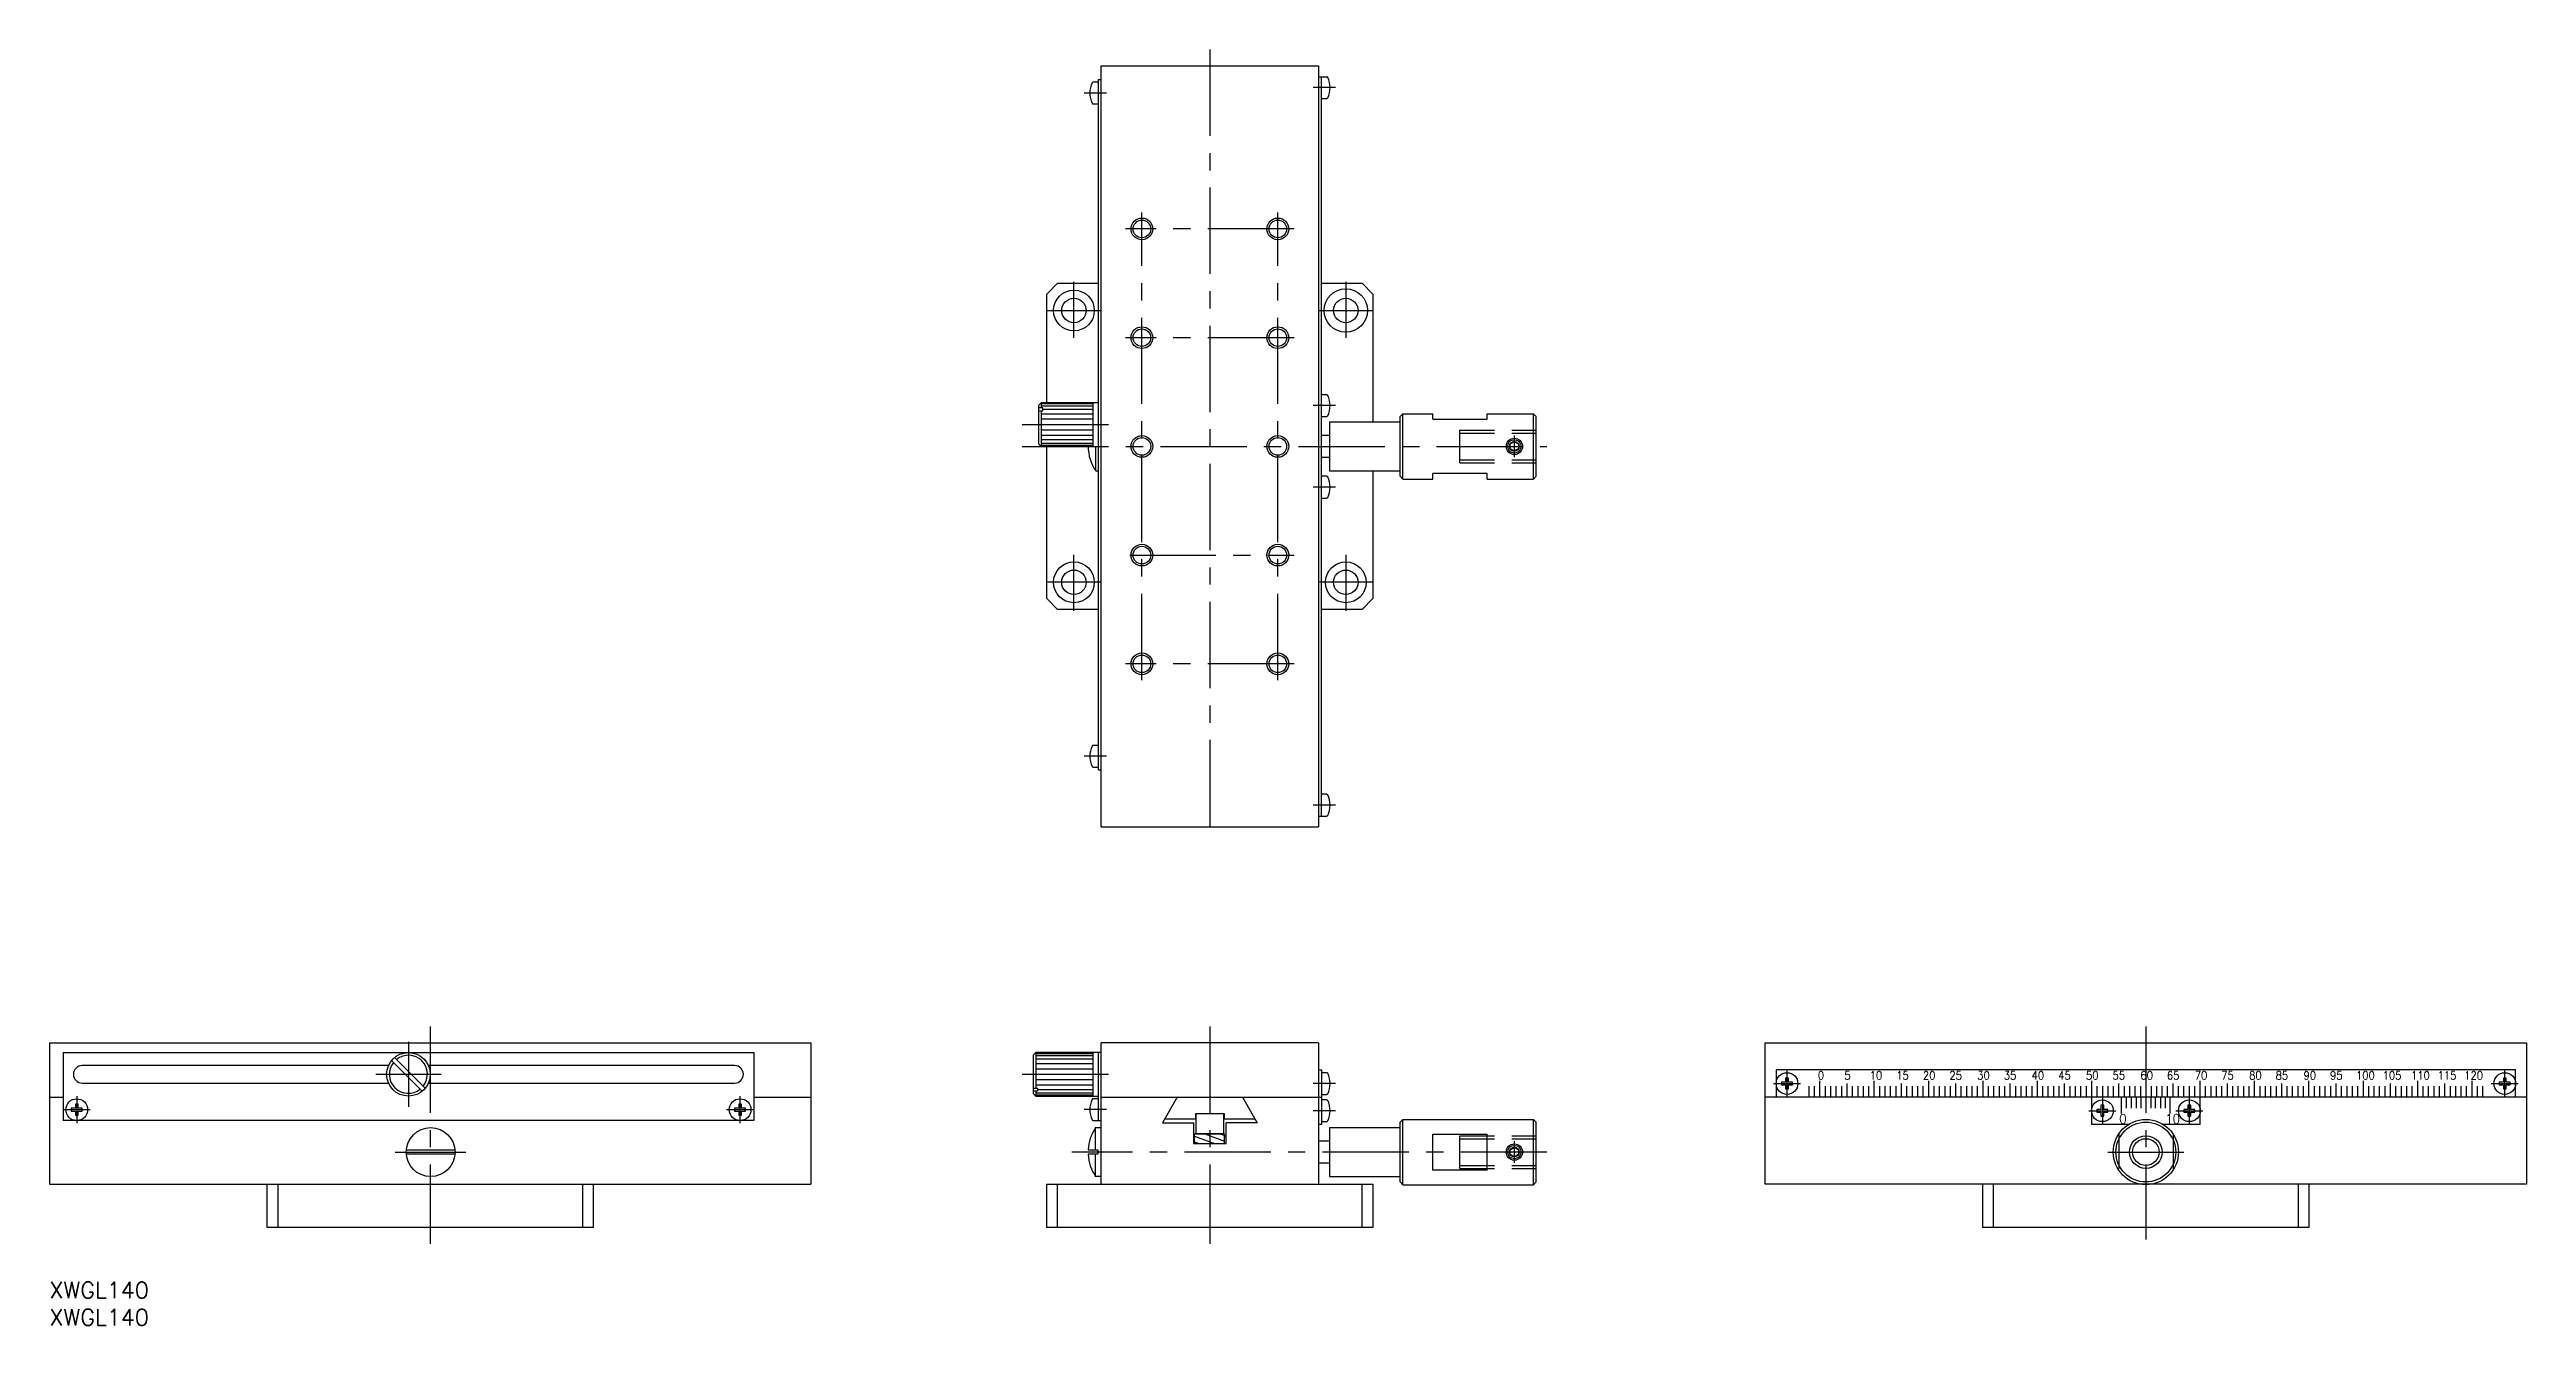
# Model space of a CAD drawing. Extents: x 0 to 456, y -8 to 227.
import ezdxf

# ---------------------------------------------------------------- set-up
doc = ezdxf.new("R2010")
doc.units = 0
doc.header["$LTSCALE"] = 0.5
doc.linetypes.add('CENTER', pattern=[50.8, 31.75, -6.35, 6.35, -6.35])
doc.linetypes.add('DASHED', pattern=[19.05, 12.7, -6.35])
for name, color, linetype in [('MSM_CENTER', 1, 'CENTER'), ('MSM_CONTINUOUS', 7, 'CONTINUOUS'), ('MSM_DASHED', 4, 'DASHED'), ('MSM_NARROW', 5, 'CONTINUOUS'), ('MSM_PART_NUMBER', 7, 'CONTINUOUS')]:
    doc.layers.add(name, color=color, linetype=linetype)
doc.styles.add('CONVERTER_11', font='txt.shx', dxfattribs={"width": 0.9})
doc.styles.get("Standard").update_dxf_attribs({"font": 'txt.shx', "height": 3, "bigfont": 'bigfont.shx'})

# ---------------------------------------------------------------- blocks, each defined once
blk = doc.blocks.new('*U7')
at = {"layer": 'MSM_CONTINUOUS', "style": 'CONVERTER_11', "width": 0.9}
blk.add_text('120', height=1.5, dxfattribs=at).set_placement((444.08, 37.25))
blk = doc.blocks.new('*U8')
at = {"layer": 'MSM_CONTINUOUS', "style": 'CONVERTER_11', "width": 0.9}
blk.add_text('110', height=1.5, dxfattribs=at).set_placement((434.3, 37.25))
blk = doc.blocks.new('*U9')
at = {"layer": 'MSM_CONTINUOUS', "style": 'CONVERTER_11', "width": 0.9}
blk.add_text('100', height=1.5, dxfattribs=at).set_placement((424.19, 37.25))
blk = doc.blocks.new('*U10')
at = {"layer": 'MSM_CONTINUOUS', "style": 'CONVERTER_11', "width": 0.9}
blk.add_text('115', height=1.5, dxfattribs=at).set_placement((439.19, 37.25))
blk = doc.blocks.new('*U11')
at = {"layer": 'MSM_CONTINUOUS', "style": 'CONVERTER_11', "width": 0.9}
blk.add_text('105', height=1.5, dxfattribs=at).set_placement((429.08, 37.25))
blk = doc.blocks.new('*U12')
at = {"layer": 'MSM_CONTINUOUS', "style": 'CONVERTER_11', "width": 0.9}
blk.add_text('0', height=1.5, dxfattribs=at).set_placement((325.2, 37.25))
blk = doc.blocks.new('*U13')
at = {"layer": 'MSM_CONTINUOUS', "style": 'CONVERTER_11', "width": 0.9}
blk.add_text('10', height=1.5, dxfattribs=at).set_placement((334.75, 37.25))
blk = doc.blocks.new('*U14')
at = {"layer": 'MSM_CONTINUOUS', "style": 'CONVERTER_11', "width": 0.9}
blk.add_text('5', height=1.5, dxfattribs=at).set_placement((330.09, 37.25))
blk = doc.blocks.new('*U15')
at = {"layer": 'MSM_CONTINUOUS', "style": 'CONVERTER_11', "width": 0.9}
blk.add_text('20', height=1.5, dxfattribs=at).set_placement((344.53, 37.25))
blk = doc.blocks.new('*U16')
at = {"layer": 'MSM_CONTINUOUS', "style": 'CONVERTER_11', "width": 0.9}
blk.add_text('15', height=1.5, dxfattribs=at).set_placement((339.64, 37.25))
blk = doc.blocks.new('*U17')
at = {"layer": 'MSM_CONTINUOUS', "style": 'CONVERTER_11', "width": 0.9}
blk.add_text('55', height=1.5, dxfattribs=at).set_placement((379.41, 37.25))
blk = doc.blocks.new('*U18')
at = {"layer": 'MSM_CONTINUOUS', "style": 'CONVERTER_11', "width": 0.9}
blk.add_text('95', height=1.5, dxfattribs=at).set_placement((419.41, 37.25))
blk = doc.blocks.new('*U19')
at = {"layer": 'MSM_CONTINUOUS', "style": 'CONVERTER_11', "width": 0.9}
blk.add_text('90', height=1.5, dxfattribs=at).set_placement((414.53, 37.25))
blk = doc.blocks.new('*U20')
at = {"layer": 'MSM_CONTINUOUS', "style": 'CONVERTER_11', "width": 0.9}
blk.add_text('85', height=1.5, dxfattribs=at).set_placement((409.41, 37.25))
blk = doc.blocks.new('*U21')
at = {"layer": 'MSM_CONTINUOUS', "style": 'CONVERTER_11', "width": 0.9}
blk.add_text('25', height=1.5, dxfattribs=at).set_placement((349.41, 37.25))
blk = doc.blocks.new('*U22')
at = {"layer": 'MSM_CONTINUOUS', "style": 'CONVERTER_11', "width": 0.9}
blk.add_text('30', height=1.5, dxfattribs=at).set_placement((354.53, 37.25))
blk = doc.blocks.new('*U23')
at = {"layer": 'MSM_CONTINUOUS', "style": 'CONVERTER_11', "width": 0.9}
blk.add_text('35', height=1.5, dxfattribs=at).set_placement((359.41, 37.25))
blk = doc.blocks.new('*U24')
at = {"layer": 'MSM_CONTINUOUS', "style": 'CONVERTER_11', "width": 0.9}
blk.add_text('40', height=1.5, dxfattribs=at).set_placement((364.53, 37.25))
blk = doc.blocks.new('*U25')
at = {"layer": 'MSM_CONTINUOUS', "style": 'CONVERTER_11', "width": 0.9}
blk.add_text('80', height=1.5, dxfattribs=at).set_placement((404.53, 37.25))
blk = doc.blocks.new('*U26')
at = {"layer": 'MSM_CONTINUOUS', "style": 'CONVERTER_11', "width": 0.9}
blk.add_text('75', height=1.5, dxfattribs=at).set_placement((399.41, 37.25))
blk = doc.blocks.new('*U27')
at = {"layer": 'MSM_CONTINUOUS', "style": 'CONVERTER_11', "width": 0.9}
blk.add_text('45', height=1.5, dxfattribs=at).set_placement((369.41, 37.25))
blk = doc.blocks.new('*U28')
at = {"layer": 'MSM_CONTINUOUS', "style": 'CONVERTER_11', "width": 0.9}
blk.add_text('60', height=1.5, dxfattribs=at).set_placement((384.53, 37.25))
blk = doc.blocks.new('*U29')
at = {"layer": 'MSM_CONTINUOUS', "style": 'CONVERTER_11', "width": 0.9}
blk.add_text('65', height=1.5, dxfattribs=at).set_placement((389.41, 37.25))
blk = doc.blocks.new('*U30')
at = {"layer": 'MSM_CONTINUOUS', "style": 'CONVERTER_11', "width": 0.9}
blk.add_text('50', height=1.5, dxfattribs=at).set_placement((374.53, 37.25))
blk = doc.blocks.new('*U31')
at = {"layer": 'MSM_CONTINUOUS', "style": 'CONVERTER_11', "width": 0.9}
blk.add_text('70', height=1.5, dxfattribs=at).set_placement((394.53, 37.25))
blk = doc.blocks.new('*U32')
at = {"layer": 'MSM_CONTINUOUS', "style": 'CONVERTER_11', "width": 0.9}
blk.add_text('0', height=1.75, dxfattribs=at).set_placement((380.64, 29.12))
blk = doc.blocks.new('*U33')
at = {"layer": 'MSM_CONTINUOUS', "style": 'CONVERTER_11', "width": 0.9}
blk.add_text('10', height=1.75, dxfattribs=at).set_placement((389.12, 29.12))
blk = doc.blocks.new('*U34')
at = {"layer": 'MSM_PART_NUMBER'}
blk.add_text('XWGL140', height=3, dxfattribs=at).set_placement((0, -3))
blk = doc.blocks.new('*U35')
at = {"layer": 'MSM_PART_NUMBER'}
blk.add_text('XWGL140', height=3, dxfattribs=at).set_placement((0, -8))

msp = doc.modelspace()

# ---------------------------------------------------------------- linework, layer by layer
at = {"layer": 'MSM_CENTER'}
for p, q in [((213.4, 226.71), (213.4, 80.71)), ((194.4, 218.71), (190.3, 218.71)), ((236.5, 219.71), (232.4, 219.71)), ((200.9, 110.71), (200.9, 196.71)), ((225.9, 110.71), (225.9, 196.71)), ((228.9, 193.71), (197.9, 193.71)), ((188.4, 173.65), (188.4, 183.97)), ((238.4, 183.97), (238.4, 173.65)), ((183.34, 178.71), (193.26, 178.71)), ((233.55, 178.71), (243.47, 178.71)), ((228.9, 173.71), (197.9, 173.71)), ((236.5, 161.21), (232.4, 161.21)), ((178.9, 157.71), (195.4, 157.71)), ((269.4, 151.71), (269.4, 155.71)), ((178.9, 153.71), (275.4, 153.71)), ((236.5, 146.21), (232.4, 146.21)), ((188.4, 123.46), (188.4, 133.78)), ((198.65, 133.71), (228.9, 133.71)), ((238.4, 133.78), (238.4, 123.46)), ((193.26, 128.71), (183.34, 128.71)), ((243.47, 128.71), (233.55, 128.71)), ((228.9, 113.71), (197.9, 113.71)), ((194.4, 96.71), (190.3, 96.71)), ((236.5, 87.71), (232.4, 87.71)), ((70, 47), (70, 7)), ((213.4, 47), (213.4, 7)), ((385.54, 47), (385.54, 7.8)), ((66, 44.2), (66, 32.2)), ((60, 38.2), (72, 38.2)), ((178.9, 38.2), (195.4, 38.2)), ((236.5, 36.5), (232.4, 36.5)), ((317.04, 36.5), (322.04, 36.5)), ((319.54, 39), (319.54, 34)), ((449.04, 36.5), (454.04, 36.5)), ((451.54, 34), (451.54, 39)), ((5, 34.2), (5, 29.2)), ((127, 29.2), (127, 34.2)), ((377.54, 34), (377.54, 29)), ((393.54, 29), (393.54, 34)), ((2.5, 31.7), (7.5, 31.7)), ((124.5, 31.7), (129.5, 31.7)), ((194.4, 31.7), (190.3, 31.7)), ((236.5, 31.5), (232.4, 31.5)), ((375.04, 31.5), (380.04, 31.5)), ((391.04, 31.5), (396.04, 31.5)), ((63.59, 23.9), (76.59, 23.9)), ((275.4, 23.9), (188.01, 23.9)), ((269.4, 21.9), (269.4, 25.9)), ((378.54, 23.9), (392.54, 23.9))]:
    msp.add_line(p, q, dxfattribs=at)
at = {"layer": 'MSM_CONTINUOUS'}
for p, q in [((193.4, 223.71), (233.4, 223.71)), ((193.4, 83.71), (193.4, 223.71)), ((233.4, 223.71), (233.4, 83.71)), ((192.9, 220.71), (191.92, 220.71)), ((192.9, 221.21), (193.4, 221.21)), ((192.9, 94.21), (192.9, 221.21)), ((233.4, 221.71), (234.89, 221.71)), ((233.9, 85.71), (233.9, 221.71)), ((191.92, 216.71), (192.9, 216.71)), ((233.9, 217.71), (234.89, 217.71)), ((183.4, 181.71), (185.4, 183.71)), ((185.4, 183.71), (192.9, 183.71)), ((233.9, 183.71), (241.4, 183.71)), ((241.4, 183.71), (243.4, 181.71)), ((183.4, 161.71), (183.4, 181.71)), ((243.4, 181.71), (243.4, 158.21)), ((181.9, 161.21), (182.4, 161.71)), ((181.9, 161.21), (181.9, 154.21)), ((182.7, 160.81), (181.9, 160.81)), ((181.9, 160.25), (182.7, 160.25)), ((182.4, 161.71), (182.4, 160.81)), ((192.9, 161.71), (182.4, 161.71)), ((182.4, 160.25), (182.4, 153.71)), ((182.7, 160.25), (182.7, 160.81)), ((191.9, 161.71), (191.9, 153.71)), ((234.89, 163.21), (233.9, 163.21)), ((248.4, 159.21), (248.9, 159.71)), ((248.9, 147.71), (248.9, 159.71)), ((248.9, 159.71), (254.4, 159.71)), ((254.4, 158.71), (254.4, 159.71)), ((264.4, 159.71), (272.9, 159.71)), ((264.4, 158.71), (264.4, 159.71)), ((272.9, 159.71), (273.4, 159.21)), ((272.9, 147.71), (272.9, 159.71)), ((233.9, 159.21), (234.89, 159.21)), ((235.4, 155.71), (233.9, 155.71)), ((235.4, 158.21), (248.4, 158.21)), ((235.4, 158.21), (235.4, 149.21)), ((248.4, 148.21), (248.4, 159.21)), ((254.4, 158.71), (264.4, 158.71)), ((273.4, 148.21), (273.4, 159.21)), ((182.4, 153.71), (181.9, 154.21)), ((182.4, 153.71), (192.9, 153.71)), ((183.4, 125.71), (183.4, 153.71)), ((192.4, 149.21), (192.4, 153.71)), ((233.9, 151.71), (235.4, 151.71)), ((268.64, 154.15), (269.4, 154.59)), ((268.64, 153.27), (268.64, 154.15)), ((269.4, 152.83), (268.64, 153.27)), ((269.4, 154.59), (270.17, 154.15)), ((270.17, 153.27), (269.4, 152.83)), ((270.17, 154.15), (270.17, 153.27)), ((192.4, 149.21), (192.9, 149.21)), ((234.89, 148.21), (233.9, 148.21)), ((235.4, 149.21), (248.4, 149.21)), ((243.4, 149.21), (243.4, 125.71)), ((248.4, 148.21), (248.9, 147.71)), ((248.9, 147.71), (254.4, 147.71)), ((264.4, 148.71), (254.4, 148.71)), ((254.4, 147.71), (254.4, 148.71)), ((264.4, 147.71), (264.4, 148.71)), ((264.4, 147.71), (272.9, 147.71)), ((273.4, 148.21), (272.9, 147.71)), ((233.9, 144.21), (234.89, 144.21)), ((183.4, 125.71), (185.4, 123.71)), ((192.9, 123.71), (185.4, 123.71)), ((241.4, 123.71), (233.9, 123.71)), ((241.4, 123.71), (243.4, 125.71)), ((192.9, 98.71), (191.92, 98.71)), ((191.92, 94.71), (192.9, 94.71)), ((192.9, 94.21), (193.4, 94.21)), ((234.89, 89.71), (233.9, 89.71)), ((193.4, 83.71), (233.4, 83.71)), ((233.4, 85.71), (234.89, 85.71)), ((0, 44), (0, 18)), ((0, 44), (140, 44)), ((2.5, 42.2), (2.5, 29.7)), ((2.5, 42.2), (129.5, 42.2)), ((63.47, 41.3), (69.1, 35.67)), ((129.5, 42.2), (129.5, 29.7)), ((140, 44), (140, 18)), ((180.9, 41.7), (181.4, 42.2)), ((180.9, 41.7), (180.9, 34.7)), ((181.4, 42.2), (181.4, 35.67)), ((193.4, 42.2), (181.4, 42.2)), ((191.9, 42.2), (191.9, 34.2)), ((192.9, 29.7), (192.9, 42.2)), ((193.4, 18), (193.4, 44)), ((233.4, 44), (193.4, 44)), ((233.4, 44), (233.4, 18)), ((315.54, 44), (455.54, 44)), ((315.54, 18), (315.54, 44)), ((455.54, 44), (455.54, 18)), ((62.33, 39.8), (6, 39.8)), ((6, 36.6), (62.33, 36.6)), ((68.53, 35.1), (62.9, 40.73)), ((126, 39.8), (69.67, 39.8)), ((69.67, 36.6), (126, 36.6)), ((233.4, 39), (233.9, 39)), ((233.9, 39), (233.9, 29)), ((234.89, 38.5), (233.9, 38.5)), ((317.54, 39), (317.54, 34)), ((453.54, 39), (317.54, 39)), ((319.29, 36.75), (318.54, 36.75)), ((318.54, 36.75), (318.54, 36.25)), ((319.79, 37.5), (319.29, 37.5)), ((319.29, 37.5), (319.29, 36.75)), ((319.79, 36.75), (319.79, 37.5)), ((320.54, 36.75), (319.79, 36.75)), ((320.54, 36.25), (320.54, 36.75)), ((325.54, 37), (325.54, 34)), ((330.54, 36.5), (330.54, 34)), ((335.54, 37), (335.54, 34)), ((340.54, 36.5), (340.54, 34)), ((345.54, 37), (345.54, 34)), ((350.54, 36.5), (350.54, 34)), ((355.54, 37), (355.54, 34)), ((360.54, 36.5), (360.54, 34)), ((365.54, 37), (365.54, 34)), ((370.54, 36.5), (370.54, 34)), ((375.54, 37), (375.54, 29)), ((380.54, 34), (380.54, 36.5)), ((385.54, 37), (385.54, 31.5)), ((390.54, 34), (390.54, 36.5)), ((395.54, 29), (395.54, 37)), ((400.54, 34), (400.54, 36.5)), ((405.54, 34), (405.54, 37)), ((410.54, 34), (410.54, 36.5)), ((415.54, 34), (415.54, 37)), ((420.54, 34), (420.54, 36.5)), ((425.54, 34), (425.54, 37)), ((430.54, 34), (430.54, 36.5)), ((435.54, 34), (435.54, 37)), ((440.54, 34), (440.54, 36.5)), ((445.54, 34), (445.54, 37)), ((450.54, 36.75), (450.54, 36.25)), ((451.29, 36.75), (450.54, 36.75)), ((451.29, 37.5), (451.29, 36.75)), ((451.79, 37.5), (451.29, 37.5)), ((451.79, 36.75), (451.79, 37.5)), ((452.54, 36.75), (451.79, 36.75)), ((452.54, 36.25), (452.54, 36.75)), ((453.54, 34), (453.54, 39)), ((0, 34), (2.5, 34)), ((4.75, 31.95), (4, 31.95)), ((4, 31.95), (4, 31.45)), ((5.25, 32.7), (4.75, 32.7)), ((4.75, 32.7), (4.75, 31.95)), ((5.25, 31.95), (5.25, 32.7)), ((6, 31.95), (5.25, 31.95)), ((6, 31.45), (6, 31.95)), ((126.75, 31.95), (126, 31.95)), ((126, 31.95), (126, 31.45)), ((127.25, 32.7), (126.75, 32.7)), ((126.75, 32.7), (126.75, 31.95)), ((127.25, 31.95), (127.25, 32.7)), ((128, 31.95), (127.25, 31.95)), ((128, 31.45), (128, 31.95)), ((129.5, 34), (140, 34)), ((180.9, 35.67), (181.7, 35.67)), ((181.7, 35.1), (180.9, 35.1)), ((181.4, 34.2), (180.9, 34.7)), ((181.4, 35.1), (181.4, 34.2)), ((181.4, 34.2), (192.89, 34.2)), ((181.7, 35.67), (181.7, 35.1)), ((192.9, 33.7), (191.92, 33.7)), ((193.4, 34), (233.9, 34)), ((207.4, 34), (204.69, 29.3)), ((219.4, 34), (222.12, 29.3)), ((233.9, 34.5), (234.89, 34.5)), ((234.89, 33.5), (233.9, 33.5)), ((455.54, 34), (315.54, 34)), ((318.54, 36.25), (319.29, 36.25)), ((319.29, 36.25), (319.29, 35.5)), ((319.29, 35.5), (319.79, 35.5)), ((319.79, 36.25), (320.54, 36.25)), ((319.79, 35.5), (319.79, 36.25)), ((323.54, 36), (323.54, 34)), ((324.54, 36), (324.54, 34)), ((326.54, 36), (326.54, 34)), ((327.54, 36), (327.54, 34)), ((328.54, 36), (328.54, 34)), ((329.54, 36), (329.54, 34)), ((331.54, 36), (331.54, 34)), ((332.54, 36), (332.54, 34)), ((333.54, 36), (333.54, 34)), ((334.54, 36), (334.54, 34)), ((336.54, 36), (336.54, 34)), ((337.54, 36), (337.54, 34)), ((338.54, 36), (338.54, 34)), ((339.54, 36), (339.54, 34)), ((341.54, 36), (341.54, 34)), ((342.54, 36), (342.54, 34)), ((343.54, 36), (343.54, 34)), ((344.54, 36), (344.54, 34)), ((346.54, 36), (346.54, 34)), ((347.54, 36), (347.54, 34)), ((348.54, 36), (348.54, 34)), ((349.54, 36), (349.54, 34)), ((351.54, 36), (351.54, 34)), ((352.54, 36), (352.54, 34)), ((353.54, 36), (353.54, 34)), ((354.54, 36), (354.54, 34)), ((356.54, 36), (356.54, 34)), ((357.54, 36), (357.54, 34)), ((358.54, 36), (358.54, 34)), ((359.54, 36), (359.54, 34)), ((361.54, 36), (361.54, 34)), ((362.54, 36), (362.54, 34)), ((363.54, 36), (363.54, 34)), ((364.54, 36), (364.54, 34)), ((366.54, 36), (366.54, 34)), ((367.54, 36), (367.54, 34)), ((368.54, 36), (368.54, 34)), ((369.54, 36), (369.54, 34)), ((371.54, 36), (371.54, 34)), ((372.54, 36), (372.54, 34)), ((373.54, 36), (373.54, 34)), ((374.54, 36), (374.54, 34)), ((376.54, 36), (376.54, 34)), ((377.79, 32.5), (377.29, 32.5)), ((377.29, 32.5), (377.29, 31.75)), ((377.54, 36), (377.54, 34)), ((377.79, 31.75), (377.79, 32.5)), ((378.54, 36), (378.54, 34)), ((379.54, 36), (379.54, 34)), ((381.04, 31), (381.04, 34)), ((381.54, 36), (381.54, 34)), ((381.94, 34), (381.94, 32)), ((382.54, 36), (382.54, 34)), ((382.84, 34), (382.84, 32)), ((383.54, 36), (383.54, 34)), ((383.74, 34), (383.74, 32)), ((384.54, 36), (384.54, 34)), ((384.64, 34), (384.64, 32)), ((386.44, 34), (386.44, 32)), ((386.54, 36), (386.54, 34)), ((387.34, 32), (387.34, 34)), ((387.54, 34), (387.54, 36)), ((388.24, 34), (388.24, 32)), ((388.54, 34), (388.54, 36)), ((389.14, 32), (389.14, 34)), ((389.54, 34), (389.54, 36)), ((390.04, 31), (390.04, 34)), ((391.54, 34), (391.54, 36)), ((392.54, 34), (392.54, 36)), ((393.29, 32.5), (393.29, 31.75)), ((393.79, 32.5), (393.29, 32.5)), ((393.54, 34), (393.54, 36)), ((393.79, 31.75), (393.79, 32.5)), ((394.54, 34), (394.54, 36)), ((396.54, 34), (396.54, 36)), ((397.54, 34), (397.54, 36)), ((398.54, 34), (398.54, 36)), ((399.54, 34), (399.54, 36)), ((401.54, 34), (401.54, 36)), ((402.54, 34), (402.54, 36)), ((403.54, 34), (403.54, 36)), ((404.54, 34), (404.54, 36)), ((406.54, 34), (406.54, 36)), ((407.54, 34), (407.54, 36)), ((408.54, 34), (408.54, 36)), ((409.54, 34), (409.54, 36)), ((411.54, 34), (411.54, 36)), ((412.54, 34), (412.54, 36)), ((413.54, 34), (413.54, 36)), ((414.54, 34), (414.54, 36)), ((416.54, 34), (416.54, 36)), ((417.54, 34), (417.54, 36)), ((418.54, 34), (418.54, 36)), ((419.54, 34), (419.54, 36)), ((421.54, 34), (421.54, 36)), ((422.54, 34), (422.54, 36)), ((423.54, 34), (423.54, 36)), ((424.54, 34), (424.54, 36)), ((426.54, 34), (426.54, 36)), ((427.54, 34), (427.54, 36)), ((428.54, 34), (428.54, 36)), ((429.54, 34), (429.54, 36)), ((431.54, 34), (431.54, 36)), ((432.54, 34), (432.54, 36)), ((433.54, 34), (433.54, 36)), ((434.54, 34), (434.54, 36)), ((436.54, 34), (436.54, 36)), ((437.54, 34), (437.54, 36)), ((438.54, 34), (438.54, 36)), ((439.54, 34), (439.54, 36)), ((441.54, 34), (441.54, 36)), ((442.54, 34), (442.54, 36)), ((443.54, 34), (443.54, 36)), ((444.54, 34), (444.54, 36)), ((446.54, 34), (446.54, 36)), ((447.54, 34), (447.54, 36)), ((450.54, 36.25), (451.29, 36.25)), ((451.29, 36.25), (451.29, 35.5)), ((451.29, 35.5), (451.79, 35.5)), ((451.79, 36.25), (452.54, 36.25)), ((451.79, 35.5), (451.79, 36.25)), ((129.5, 29.7), (2.5, 29.7)), ((4, 31.45), (4.75, 31.45)), ((4.75, 31.45), (4.75, 30.7)), ((4.75, 30.7), (5.25, 30.7)), ((5.25, 31.45), (6, 31.45)), ((5.25, 30.7), (5.25, 31.45)), ((126, 31.45), (126.75, 31.45)), ((126.75, 31.45), (126.75, 30.7)), ((126.75, 30.7), (127.25, 30.7)), ((127.25, 31.45), (128, 31.45)), ((127.25, 30.7), (127.25, 31.45)), ((191.92, 29.7), (193.4, 29.7)), ((192.39, 24.3), (192.39, 28.4)), ((192.39, 28.4), (193.4, 28.4)), ((204.69, 29.3), (210.4, 29.3)), ((205.1, 30), (210.8, 30)), ((210.4, 29.3), (210.4, 25.5)), ((210.8, 30), (210.8, 31)), ((210.8, 31), (216, 31)), ((210.9, 27.23), (210.9, 31)), ((215.9, 31), (215.9, 27.23)), ((216, 31), (216, 30)), ((216, 30), (221.71, 30)), ((222.12, 29.3), (216.4, 29.3)), ((216.4, 25.5), (216.4, 29.3)), ((233.9, 29), (233.4, 29)), ((233.9, 29.5), (234.89, 29.5)), ((235.4, 28.4), (248.4, 28.4)), ((235.4, 28.4), (235.4, 19.4)), ((248.4, 29.4), (248.9, 29.9)), ((248.4, 18.4), (248.4, 29.4)), ((248.9, 17.9), (248.9, 29.9)), ((248.9, 29.9), (272.9, 29.9)), ((272.9, 29.9), (273.4, 29.4)), ((272.9, 17.9), (272.9, 29.9)), ((273.4, 18.4), (273.4, 29.4)), ((382.38, 29), (375.54, 29)), ((377.29, 31.75), (376.54, 31.75)), ((376.54, 31.75), (376.54, 31.25)), ((376.54, 31.25), (377.29, 31.25)), ((377.29, 31.25), (377.29, 30.5)), ((377.29, 30.5), (377.79, 30.5)), ((378.54, 31.75), (377.79, 31.75)), ((377.79, 30.5), (377.79, 31.25)), ((377.79, 31.25), (378.54, 31.25)), ((378.54, 31.25), (378.54, 31.75)), ((395.54, 29), (388.7, 29)), ((392.54, 31.75), (392.54, 31.25)), ((393.29, 31.75), (392.54, 31.75)), ((392.54, 31.25), (393.29, 31.25)), ((393.29, 31.25), (393.29, 30.5)), ((393.29, 30.5), (393.79, 30.5)), ((394.54, 31.75), (393.79, 31.75)), ((393.79, 31.25), (394.54, 31.25)), ((393.79, 30.5), (393.79, 31.25)), ((394.54, 31.25), (394.54, 31.75)), ((65.6, 24.3), (74.57, 24.3)), ((74.57, 23.5), (65.6, 23.5)), ((191.01, 24.3), (192.8, 24.3)), ((192.8, 23.5), (191.01, 23.5)), ((192.39, 19.4), (192.39, 23.5)), ((192.8, 24.3), (192.8, 23.5)), ((210.4, 25.5), (216.4, 25.5)), ((210.6, 25.5), (210.6, 27.23)), ((210.6, 27.23), (216.1, 27.23)), ((210.9, 27.3), (215.9, 27.3)), ((216.1, 25.5), (216.1, 27.23)), ((216.1, 26.9), (216.4, 26.9)), ((235.4, 25.9), (233.4, 25.9)), ((254.4, 27.22), (264.4, 27.22)), ((254.4, 20.58), (254.4, 27.22)), ((264.4, 20.58), (264.4, 27.22)), ((268.64, 24.34), (269.4, 24.78)), ((268.64, 23.46), (268.64, 24.34)), ((269.4, 23.02), (268.64, 23.46)), ((269.4, 24.78), (270.17, 24.34)), ((270.17, 23.46), (269.4, 23.02)), ((270.17, 24.34), (270.17, 23.46)), ((193.4, 19.4), (192.39, 19.4)), ((233.4, 21.9), (235.4, 21.9)), ((235.4, 19.4), (248.4, 19.4)), ((248.4, 18.4), (248.9, 17.9)), ((264.4, 20.58), (254.4, 20.58)), ((273.4, 18.4), (272.9, 17.9)), ((0, 18), (140, 18)), ((40, 10), (40, 18)), ((42, 18), (42, 10)), ((98, 18), (98, 10)), ((100, 18), (100, 10)), ((183.4, 10), (183.4, 18)), ((183.4, 18), (243.4, 18)), ((185.4, 10), (185.4, 18)), ((241.4, 10), (241.4, 18)), ((243.4, 18), (243.4, 10)), ((248.9, 17.9), (272.9, 17.9)), ((455.54, 18), (315.54, 18)), ((355.54, 10), (355.54, 18)), ((357.54, 10), (357.54, 18)), ((413.54, 18), (413.54, 10)), ((415.54, 18), (415.54, 10)), ((100, 10), (40, 10)), ((243.4, 10), (183.4, 10)), ((415.54, 10), (355.54, 10))]:
    msp.add_line(p, q, dxfattribs=at)
for centre, radius in [((200.9, 193.71), 1.62), ((225.9, 193.71), 1.62), ((188.4, 178.71), 3.75), ((238.4, 178.71), 4), ((188.4, 178.71), 2.25), ((238.4, 178.71), 2.25), ((200.9, 173.71), 1.62), ((225.9, 173.71), 1.62), ((200.9, 153.71), 1.62), ((225.9, 153.71), 1.62), ((269.4, 153.71), 1.23), ((269.4, 153.71), 0.88), ((188.4, 128.71), 3.75), ((200.9, 133.71), 1.62), ((225.9, 133.71), 1.62), ((238.4, 128.71), 3.75), ((188.4, 128.71), 2.25), ((238.4, 128.71), 2.25), ((200.9, 113.71), 1.62), ((225.9, 113.71), 1.62), ((66, 38.2), 4), ((319.54, 36.5), 2), ((451.54, 36.5), 2), ((5, 31.7), 2), ((127, 31.7), 2), ((377.54, 31.5), 2), ((393.54, 31.5), 2), ((70.09, 23.9), 4.5), ((385.54, 23.9), 6), ((385.54, 23.9), 5.5), ((269.4, 23.9), 1.23), ((269.4, 23.9), 0.88), ((385.54, 23.9), 2.46)]:
    msp.add_circle(centre, radius, dxfattribs=at)
for centre, radius, start, end in [((195.66, 218.71), 4.35, 154.3284, 205.6716), ((191.92, 220.51), 0.2, 90, 154.3284), ((234.89, 221.51), 0.2, 25.6716, 90), ((231.15, 219.71), 4.35, 334.3284, 25.6716), ((191.92, 216.91), 0.2, 205.6716, 270), ((234.89, 217.91), 0.2, 270, 334.3284), ((234.89, 163.01), 0.2, 25.6716, 90), ((231.15, 161.21), 4.35, 334.3284, 25.6716), ((234.89, 159.41), 0.2, 270, 334.3284), ((199.02, 153.71), 8, 180, 214.2289), ((234.89, 148.01), 0.2, 25.6716, 90), ((231.15, 146.21), 4.35, 334.3284, 25.6716), ((234.89, 144.41), 0.2, 270, 334.3284), ((195.66, 96.71), 4.35, 154.3284, 205.6716), ((191.92, 98.51), 0.2, 90, 154.3284), ((191.92, 94.91), 0.2, 205.6716, 270), ((234.89, 89.51), 0.2, 25.6716, 90), ((231.15, 87.71), 4.35, 334.3284, 25.6716), ((234.89, 85.91), 0.2, 270, 334.3284), ((66, 38.2), 3.5, 321.5624, 128.4376), ((6, 38.2), 1.6, 90, 270), ((66, 38.2), 3.5, 141.5624, 308.4376), ((126, 38.2), 1.6, 270, 90), ((234.89, 38.3), 0.2, 25.6716, 90), ((231.15, 36.5), 4.35, 334.3284, 25.6716), ((195.66, 31.7), 4.35, 154.3284, 205.6716), ((191.92, 33.5), 0.2, 90, 154.3284), ((234.89, 34.7), 0.2, 270, 334.3284), ((234.89, 33.3), 0.2, 25.6716, 90), ((231.15, 31.5), 4.35, 334.3284, 25.6716), ((199, 23.9), 8, 145.7711, 177.134), ((191.92, 29.9), 0.2, 205.6716, 270), ((234.89, 29.7), 0.2, 270, 334.3284), ((199, 23.9), 8, 182.866, 214.2289)]:
    msp.add_arc(centre, radius, start, end, dxfattribs=at)
at = {"layer": 'MSM_DASHED'}
for p, q in [((259.4, 156.71), (273.4, 156.71)), ((259.4, 150.71), (259.4, 156.71)), ((259.4, 156.17), (273.4, 156.17)), ((259.4, 151.26), (273.4, 151.26)), ((259.4, 150.71), (273.4, 150.71)), ((259.4, 20.9), (259.4, 26.9)), ((259.4, 26.9), (273.4, 26.9)), ((259.4, 26.36), (273.4, 26.36)), ((380.54, 27.22), (380.54, 20.58)), ((390.54, 27.22), (390.54, 20.58)), ((259.4, 21.44), (273.4, 21.44)), ((259.4, 20.9), (273.4, 20.9))]:
    msp.add_line(p, q, dxfattribs=at)
at = {"layer": 'MSM_NARROW'}
for p, q in [((182.4, 161.58), (191.9, 161.58)), ((182.4, 161.18), (191.9, 161.18)), ((182.4, 159.71), (191.9, 159.71)), ((182.7, 160.54), (191.9, 160.54)), ((182.4, 158.75), (191.9, 158.75)), ((182.4, 157.71), (191.9, 157.71)), ((191.9, 156.68), (182.4, 156.68)), ((191.9, 155.71), (182.4, 155.71)), ((191.9, 154.89), (182.4, 154.89)), ((191.9, 154.25), (182.4, 154.25)), ((191.9, 153.85), (182.4, 153.85)), ((181.4, 42.06), (191.9, 42.06)), ((181.4, 41.66), (191.9, 41.66)), ((181.4, 41.03), (191.9, 41.03)), ((181.4, 40.2), (191.9, 40.2)), ((181.4, 39.24), (191.9, 39.24)), ((181.4, 38.2), (191.9, 38.2)), ((191.9, 37.16), (181.4, 37.16)), ((191.9, 36.2), (181.4, 36.2)), ((191.9, 34.74), (181.4, 34.74)), ((191.9, 34.34), (181.4, 34.34)), ((191.9, 35.37), (181.7, 35.37)), ((210.6, 26.83), (214.27, 25.5)), ((210.6, 25.77), (211.34, 25.5)), ((212.45, 27.23), (216.1, 25.9)), ((215.38, 27.23), (216.1, 26.96))]:
    msp.add_line(p, q, dxfattribs=at)
for centre, radius in [((200.9, 193.71), 2), ((225.9, 193.71), 2), ((200.9, 173.71), 2), ((225.9, 173.71), 2), ((200.9, 153.71), 2), ((225.9, 153.71), 2), ((269.4, 153.71), 1.5), ((200.9, 133.71), 2), ((225.9, 133.71), 2), ((200.9, 113.71), 2), ((225.9, 113.71), 2), ((269.4, 23.9), 1.5), ((385.54, 23.9), 3)]:
    msp.add_circle(centre, radius, dxfattribs=at)

# ---------------------------------------------------------------- block references
at = {"layer": 'MSM_CONTINUOUS'}
for name in ['*U12', '*U14', '*U13', '*U16', '*U15', '*U21', '*U22', '*U23', '*U24', '*U27', '*U30', '*U17', '*U28', '*U29', '*U31', '*U26', '*U25', '*U20', '*U19', '*U18', '*U9', '*U11', '*U8', '*U10', '*U7', '*U32', '*U33', '*U34', '*U35']:
    msp.add_blockref(name, (0, 0), dxfattribs=at)

doc.saveas('drawing.dxf')
